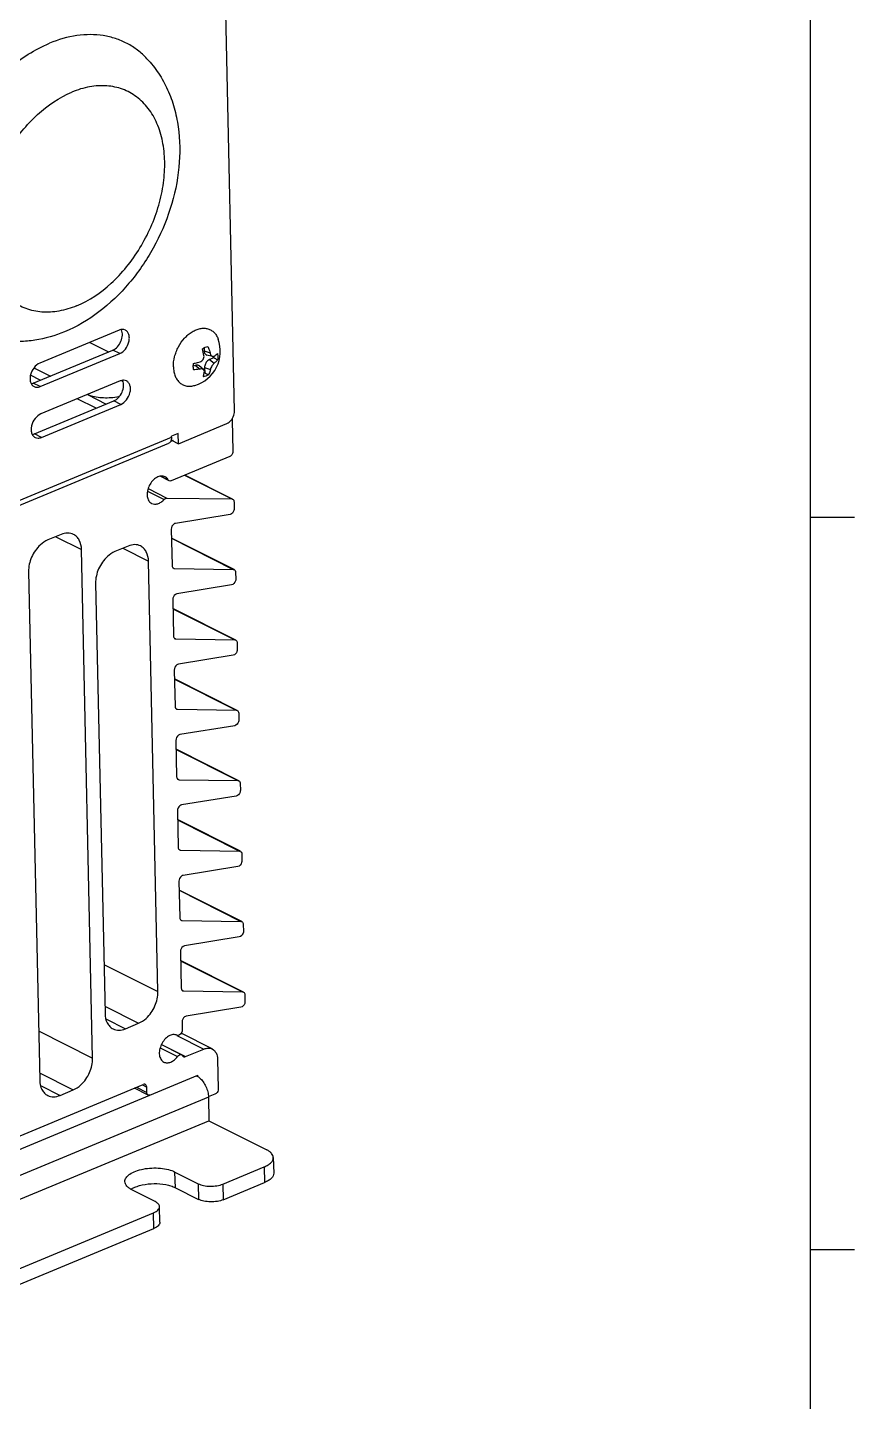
# Model space of a CAD drawing. Header units: millimetres. Extents: x -1493 to -686, y 1310 to 1867.
# Drawn here: x -742.5 to -686, y 1633 to 1726.8 of the extents above; entities that cross this region are included whole.
import ezdxf

# ---------------------------------------------------------------- set-up
doc = ezdxf.new("R2010")
doc.units = ezdxf.units.MM
doc.layers.get('0').update_dxf_attribs({"linetype": 'CONTINUOUS'})

msp = doc.modelspace()

# ---------------------------------------------------------------- linework, layer by layer
for p, q in [((-689.032, 1313.375), (-689.032, 1863.375)), ((-686.032, 1693.375), (-689.032, 1693.375)), ((-686.032, 1643.375), (-689.032, 1643.375))]:
    msp.add_line(p, q)
at = {"color": 7, "linetype": 'Continuous'}
for p, q in [((-728.348, 1700.642), (-729.159, 1737.731)), ((-736.217, 1706.159), (-741.637, 1703.907)), ((-742.076, 1702.544), (-736.655, 1704.795)), ((-741.602, 1702.305), (-736.182, 1704.556)), ((-738.223, 1705.325), (-736.938, 1704.678)), ((-736.182, 1704.556), (-736.655, 1704.795)), ((-730.417, 1704.953), (-730.412, 1704.736)), ((-730.412, 1704.736), (-730.017, 1704.598)), ((-742.031, 1703.59), (-740.913, 1703.027)), ((-731.016, 1703.747), (-731.156, 1703.688)), ((-731.016, 1703.747), (-730.685, 1703.503)), ((-730.46, 1703.463), (-730.763, 1703.72)), ((-730.387, 1703.603), (-729.993, 1703.465)), ((-730.387, 1703.603), (-730.38, 1703.25)), ((-729.846, 1704.369), (-730.229, 1704.458)), ((-729.759, 1704.269), (-730.057, 1704.145)), ((-730.057, 1704.145), (-729.727, 1703.901)), ((-741.602, 1702.74), (-742.271, 1703.077)), ((-736.141, 1702.687), (-741.561, 1700.436)), ((-741.602, 1702.305), (-742.076, 1702.544)), ((-738.386, 1701.754), (-737.101, 1701.107)), ((-742, 1699.072), (-736.58, 1701.323)), ((-741.526, 1698.833), (-736.106, 1701.085)), ((-737.79, 1700.82), (-739.076, 1701.468)), ((-736.106, 1701.085), (-736.58, 1701.323)), ((-728.497, 1700.011), (-728.45, 1697.89)), ((-741.526, 1698.833), (-742, 1699.072)), ((-732.188, 1699.101), (-732.64, 1698.913)), ((-732.639, 1698.86), (-732.64, 1698.913)), ((-732.173, 1698.406), (-732.188, 1699.101)), ((-732.173, 1698.406), (-728.876, 1699.776)), ((-766.26, 1684.551), (-732.836, 1698.433)), ((-766.062, 1684.977), (-732.639, 1698.86)), ((-732.538, 1698.618), (-732.711, 1698.546)), ((-732.647, 1698.645), (-732.649, 1698.72)), ((-732.647, 1698.645), (-732.173, 1698.406)), ((-728.67, 1697.529), (-732.663, 1695.871)), ((-732.804, 1695.87), (-733.429, 1696.185)), ((-733.382, 1696.192), (-732.868, 1695.933)), ((-731.751, 1696.25), (-728.538, 1694.632)), ((-728.471, 1694.616), (-731.731, 1696.258)), ((-734.287, 1695.175), (-733.149, 1694.602)), ((-734.242, 1695.343), (-732.961, 1694.698)), ((-732.961, 1694.698), (-728.538, 1694.632)), ((-728.375, 1694.431), (-728.365, 1693.972)), ((-728.648, 1693.575), (-732.381, 1692.966)), ((-732.664, 1692.569), (-732.61, 1690.085)), ((-740.176, 1692.211), (-741.08, 1691.836)), ((-740.546, 1692.058), (-738.786, 1691.172)), ((-735.601, 1691.417), (-736.505, 1691.042)), ((-728.366, 1689.809), (-732.651, 1691.967)), ((-732.65, 1691.949), (-728.433, 1689.825)), ((-738.027, 1656.455), (-738.786, 1691.172)), ((-735.971, 1691.264), (-734.211, 1690.377)), ((-742.4, 1689.671), (-741.64, 1654.954)), ((-733.569, 1661.002), (-734.211, 1690.377)), ((-732.564, 1689.944), (-732.506, 1689.915)), ((-732.446, 1689.885), (-728.433, 1689.825)), ((-728.27, 1689.624), (-728.26, 1689.165)), ((-737.825, 1688.877), (-737.182, 1659.501)), ((-728.543, 1688.768), (-732.276, 1688.159)), ((-732.559, 1687.762), (-732.504, 1685.278)), ((-728.261, 1685.002), (-732.546, 1687.16)), ((-732.545, 1687.142), (-728.328, 1685.018)), ((-732.459, 1685.137), (-732.401, 1685.108)), ((-732.341, 1685.078), (-728.328, 1685.018)), ((-728.165, 1684.818), (-728.155, 1684.358)), ((-728.438, 1683.961), (-732.171, 1683.352)), ((-732.454, 1682.955), (-732.399, 1680.472)), ((-728.156, 1680.195), (-732.44, 1682.353)), ((-732.44, 1682.335), (-728.223, 1680.211)), ((-732.354, 1680.33), (-732.296, 1680.301)), ((-732.236, 1680.271), (-728.223, 1680.211)), ((-728.059, 1680.011), (-728.049, 1679.551)), ((-728.333, 1679.154), (-732.065, 1678.545)), ((-732.349, 1678.148), (-732.294, 1675.665)), ((-728.051, 1675.388), (-732.335, 1677.546)), ((-732.335, 1677.528), (-728.118, 1675.404)), ((-732.249, 1675.523), (-732.191, 1675.494)), ((-732.131, 1675.464), (-728.118, 1675.404)), ((-727.954, 1675.204), (-727.944, 1674.744)), ((-728.227, 1674.347), (-731.96, 1673.739)), ((-732.243, 1673.342), (-732.189, 1670.858)), ((-727.946, 1670.581), (-732.23, 1672.739)), ((-732.23, 1672.721), (-728.013, 1670.597)), ((-732.144, 1670.716), (-732.086, 1670.687)), ((-732.026, 1670.657), (-728.013, 1670.597)), ((-727.849, 1670.397), (-727.839, 1669.937)), ((-728.122, 1669.54), (-731.855, 1668.932)), ((-732.138, 1668.535), (-732.084, 1666.051)), ((-727.84, 1665.774), (-732.125, 1667.932)), ((-732.125, 1667.914), (-727.907, 1665.79)), ((-732.039, 1665.909), (-731.981, 1665.88)), ((-731.921, 1665.85), (-727.907, 1665.79)), ((-727.744, 1665.59), (-727.734, 1665.13)), ((-728.017, 1664.733), (-731.75, 1664.125)), ((-732.033, 1663.728), (-731.979, 1661.244)), ((-737.256, 1662.858), (-733.569, 1661.002)), ((-727.735, 1660.967), (-732.02, 1663.125)), ((-732.02, 1663.107), (-727.802, 1660.983)), ((-731.934, 1661.103), (-731.875, 1661.073)), ((-731.816, 1661.043), (-727.802, 1660.983)), ((-727.639, 1660.783), (-727.629, 1660.324)), ((-737.193, 1659.997), (-734.889, 1658.836)), ((-727.912, 1659.927), (-731.645, 1659.318)), ((-737.133, 1659.137), (-735.792, 1658.461)), ((-735.792, 1658.461), (-734.889, 1658.836)), ((-731.928, 1658.921), (-731.916, 1658.387)), ((-741.714, 1658.312), (-738.027, 1656.455)), ((-732.278, 1658.009), (-730.429, 1657.078)), ((-729.866, 1657.081), (-731.992, 1658.152)), ((-733.421, 1657.168), (-732.23, 1656.569)), ((-731.954, 1656.68), (-733.34, 1657.378)), ((-733.333, 1657.392), (-731.678, 1656.559)), ((-731.678, 1656.559), (-730.429, 1657.078)), ((-729.503, 1656.385), (-729.458, 1654.355)), ((-766.708, 1640.392), (-730.846, 1655.288)), ((-741.651, 1655.45), (-739.347, 1654.29)), ((-730.844, 1655.195), (-730.846, 1655.288)), ((-763.025, 1642.838), (-734.57, 1654.657)), ((-741.592, 1654.59), (-740.25, 1653.915)), ((-740.25, 1653.915), (-739.347, 1654.29)), ((-734.239, 1653.936), (-735.173, 1654.407)), ((-735.033, 1654.465), (-734.33, 1654.11)), ((-734.631, 1654.632), (-734.338, 1654.484)), ((-734.33, 1654.11), (-734.338, 1654.484)), ((-729.678, 1653.994), (-730.132, 1653.806)), ((-730.123, 1653.784), (-765.805, 1638.964)), ((-730.123, 1653.784), (-730.088, 1652.182)), ((-765.77, 1637.361), (-730.088, 1652.182)), ((-730.088, 1652.182), (-726.14, 1650.194)), ((-725.696, 1649.67), (-725.672, 1648.602)), ((-732.406, 1648.68), (-730.827, 1647.884)), ((-732.383, 1647.611), (-732.406, 1648.68)), ((-729.134, 1647.862), (-726.311, 1649.034)), ((-726.311, 1649.034), (-726.288, 1647.966)), ((-733.763, 1646.665), (-735.342, 1647.46)), ((-732.383, 1647.611), (-730.804, 1646.816)), ((-730.827, 1647.884), (-730.804, 1646.816)), ((-729.134, 1647.862), (-729.111, 1646.794)), ((-729.111, 1646.794), (-726.288, 1647.966)), ((-751.717, 1638.482), (-733.877, 1645.892)), ((-733.853, 1644.824), (-733.877, 1645.892)), ((-733.443, 1645.248), (-733.466, 1646.316)), ((-751.694, 1637.413), (-733.853, 1644.824))]:
    msp.add_line(p, q, dxfattribs=at)
for centre, radius, start, end in [((-736.578, 1705.935), 0.571, 25.25559, 27.71514), ((-731.749, 1704.72), 2.438, 286.82894, 19.70731), ((-735.5, 1703.61), 5.135, 9.14983, 14.39786), ((-730.964, 1704.418), 1.214, 352.93056, 358.31723), ((-760.663, 1650.307), 62.185, 59.92743, 60.20019), ((-736.502, 1702.463), 0.571, 25.25559, 27.71514), ((-730.916, 1704.098), 1.004, 299.81252, 302.28682), ((-706.844, 1749.099), 51.537, 242.8269, 243.15685), ((-737.461, 1704.111), 2.518, 248.89033, 252.10934), ((-736.974, 1705.493), 3.941, 280.45057, 281.40543), ((-733.294, 1695.73), 0.467, 55.34925, 63.27069), ((-731.763, 1656.687), 0.144, 238.64035, 243.24475), ((-734.605, 1646.219), 1.519, 121.58338, 122.35649)]:
    msp.add_arc(centre, radius, start, end, dxfattribs=at)
for points, knots in [([(-734.319, 1724.691), (-734.518, 1724.9), (-734.944, 1725.286), (-735.668, 1725.75), (-736.458, 1726.085), (-737.303, 1726.288), (-738.191, 1726.355), (-739.442, 1726.263), (-740.374, 1725.99), (-740.975, 1725.741)], [0, 0, 0, 0, 0.120505, 0.239055, 0.3574, 0.477311, 0.600412, 0.728053, 1, 1, 1, 1]), ([(-744.021, 1705.428), (-744.448, 1705.48), (-745.288, 1705.682), (-746.435, 1706.294), (-747.411, 1707.187), (-748.186, 1708.328), (-748.742, 1709.68), (-749.068, 1711.203), (-749.155, 1712.855), (-749.005, 1714.59), (-748.621, 1716.359), (-748.014, 1718.113), (-747.203, 1719.804), (-746.21, 1721.383), (-745.061, 1722.806), (-743.415, 1724.397), (-741.978, 1725.324), (-740.975, 1725.741)], [0, 0, 0, 0, 0.049798, 0.098917, 0.149006, 0.201516, 0.257458, 0.317319, 0.38109, 0.448356, 0.518393, 0.590256, 0.662871, 0.73511, 0.805873, 0.874161, 1, 1, 1, 1]), ([(-734.319, 1724.691), (-734.028, 1724.383), (-733.496, 1723.71), (-732.875, 1722.575), (-732.429, 1721.339), (-732.063, 1719.572), (-732.042, 1717.226), (-732.642, 1714.412), (-733.804, 1711.721), (-735.453, 1709.314), (-737.499, 1707.342), (-739.109, 1706.389), (-739.942, 1706.043)], [0, 0, 0, 0, 0.057223, 0.115068, 0.173837, 0.233814, 0.35781, 0.487126, 0.619334, 0.750818, 0.878255, 1, 1, 1, 1]), ([(-739.119, 1707.819), (-739.506, 1707.658), (-740.287, 1707.418), (-741.474, 1707.341), (-742.586, 1707.572), (-743.568, 1708.107), (-744.374, 1708.919), (-744.972, 1709.966), (-745.347, 1711.203), (-745.488, 1712.582), (-745.394, 1714.054), (-745.069, 1715.563), (-744.527, 1717.055), (-743.787, 1718.473), (-742.877, 1719.766), (-741.526, 1721.211), (-740.302, 1722.051), (-739.438, 1722.409)], [0, 0, 0, 0, 0.057933, 0.111683, 0.162559, 0.212556, 0.263903, 0.318474, 0.377399, 0.440991, 0.50886, 0.580085, 0.653392, 0.727301, 0.800279, 0.870878, 1, 1, 1, 1]), ([(-739.119, 1707.819), (-738.255, 1708.178), (-737.031, 1709.018), (-735.68, 1710.462), (-734.769, 1711.755), (-734.03, 1713.173), (-733.487, 1714.665), (-733.163, 1716.175), (-733.069, 1717.646), (-733.21, 1719.025), (-733.584, 1720.262), (-734.182, 1721.309), (-734.988, 1722.122), (-735.971, 1722.657), (-737.083, 1722.888), (-738.27, 1722.81), (-739.05, 1722.57), (-739.438, 1722.409)], [0, 0, 0, 0, 0.129122, 0.199721, 0.272699, 0.346608, 0.419915, 0.49114, 0.559009, 0.622601, 0.681526, 0.736097, 0.787444, 0.837441, 0.888317, 0.942067, 1, 1, 1, 1]), ([(-739.942, 1706.043), (-740.589, 1705.774), (-741.607, 1705.477), (-742.992, 1705.354), (-743.681, 1705.387), (-744.021, 1705.428)], [0, 0, 0, 0, 0.505127, 0.753536, 1, 1, 1, 1]), ([(-736.655, 1704.795), (-736.534, 1704.846), (-736.305, 1705.021), (-736.076, 1705.383), (-735.971, 1705.79), (-736.008, 1706.067), (-736.061, 1706.179)], [0, 0, 0, 0, 0.241884, 0.510764, 0.773278, 1, 1, 1, 1]), ([(-735.794, 1706.161), (-735.855, 1706.192), (-736.003, 1706.223), (-736.147, 1706.188), (-736.217, 1706.159)], [0, 0, 0, 0, 0.47389, 1, 1, 1, 1]), ([(-736.182, 1704.556), (-736.028, 1704.62), (-735.752, 1704.861), (-735.557, 1705.264), (-735.511, 1705.612), (-735.54, 1705.848), (-735.633, 1706.043), (-735.738, 1706.133), (-735.794, 1706.161)], [0, 0, 0, 0, 0.25702, 0.539207, 0.673246, 0.794621, 0.902071, 1, 1, 1, 1]), ([(-732.516, 1703.654), (-732.521, 1703.883), (-732.474, 1704.236), (-732.328, 1704.686), (-732.125, 1705.128), (-731.849, 1705.527), (-731.513, 1705.853), (-731.248, 1706.048), (-730.972, 1706.191), (-730.693, 1706.277), (-730.421, 1706.302), (-730.163, 1706.264), (-729.928, 1706.164), (-729.726, 1706.006), (-729.563, 1705.795), (-729.486, 1705.63), (-729.455, 1705.542)], [0, 0, 0, 0, 0.137979, 0.210802, 0.284594, 0.429947, 0.499478, 0.56557, 0.627648, 0.68556, 0.739684, 0.79099, 0.840979, 0.89143, 0.944021, 1, 1, 1, 1]), ([(-730.527, 1704.887), (-730.469, 1704.927), (-730.351, 1704.993), (-730.221, 1705.031), (-730.157, 1705.04)], [0, 0, 0, 0, 0.521927, 1, 1, 1, 1]), ([(-730.412, 1704.736), (-730.412, 1704.702), (-730.403, 1704.638), (-730.366, 1704.552), (-730.307, 1704.488), (-730.256, 1704.464), (-730.229, 1704.458)], [0, 0, 0, 0, 0.28419, 0.539945, 0.773579, 1, 1, 1, 1]), ([(-730.157, 1705.04), (-730.143, 1705.004), (-730.089, 1704.859), (-730.044, 1704.711), (-730.017, 1704.598)], [0, 0, 0, 0, 0.252939, 1, 1, 1, 1]), ([(-730.017, 1704.598), (-730.011, 1704.57), (-729.993, 1704.516), (-729.955, 1704.446), (-729.906, 1704.394), (-729.866, 1704.374), (-729.846, 1704.369)], [0, 0, 0, 0, 0.295901, 0.563178, 0.79632, 1, 1, 1, 1]), ([(-729.738, 1704.389), (-729.696, 1704.416), (-729.618, 1704.468), (-729.544, 1704.527), (-729.512, 1704.557)], [0, 0, 0, 0, 0.527587, 1, 1, 1, 1]), ([(-729.512, 1704.557), (-729.508, 1704.541), (-729.494, 1704.472), (-729.487, 1704.401), (-729.486, 1704.348)], [0, 0, 0, 0, 0.242384, 1, 1, 1, 1]), ([(-741.637, 1703.907), (-741.79, 1703.844), (-742.067, 1703.603), (-742.261, 1703.2), (-742.308, 1702.852), (-742.279, 1702.616), (-742.186, 1702.421), (-742.081, 1702.331), (-742.024, 1702.302)], [0, 0, 0, 0, 0.25702, 0.539207, 0.673246, 0.794621, 0.902071, 1, 1, 1, 1]), ([(-732.516, 1703.654), (-732.513, 1703.543), (-732.497, 1703.378), (-732.447, 1703.169), (-732.382, 1702.98), (-732.271, 1702.767), (-732.087, 1702.56), (-731.862, 1702.412), (-731.604, 1702.332), (-731.324, 1702.322), (-731.137, 1702.359), (-731.044, 1702.387)], [0, 0, 0, 0, 0.145154, 0.214061, 0.280473, 0.40614, 0.524327, 0.638541, 0.753197, 0.872602, 1, 1, 1, 1]), ([(-731.156, 1703.654), (-731.156, 1703.673), (-731.156, 1703.749), (-731.149, 1703.825), (-731.14, 1703.881)], [0, 0, 0, 0, 0.244008, 1, 1, 1, 1]), ([(-731.13, 1703.445), (-731.134, 1703.461), (-731.148, 1703.53), (-731.154, 1703.601), (-731.156, 1703.654)], [0, 0, 0, 0, 0.242384, 1, 1, 1, 1]), ([(-731.14, 1703.881), (-731.102, 1703.889), (-730.953, 1703.922), (-730.805, 1703.96), (-730.696, 1703.991)], [0, 0, 0, 0, 0.254738, 1, 1, 1, 1]), ([(-730.763, 1703.72), (-730.779, 1703.734), (-730.816, 1703.757), (-730.879, 1703.773), (-730.948, 1703.77), (-730.993, 1703.756), (-731.016, 1703.747)], [0, 0, 0, 0, 0.236286, 0.475121, 0.727283, 1, 1, 1, 1]), ([(-730.696, 1703.991), (-730.653, 1704.004), (-730.57, 1704.046), (-730.476, 1704.152), (-730.425, 1704.285), (-730.423, 1704.381), (-730.431, 1704.427)], [0, 0, 0, 0, 0.242307, 0.493465, 0.748451, 1, 1, 1, 1]), ([(-730.057, 1704.145), (-730.105, 1704.125), (-730.184, 1704.071), (-730.275, 1703.966), (-730.359, 1703.817), (-730.389, 1703.687), (-730.387, 1703.603)], [0, 0, 0, 0, 0.231678, 0.423241, 0.621518, 1, 1, 1, 1]), ([(-729.727, 1703.901), (-729.757, 1703.877), (-729.816, 1703.818), (-729.892, 1703.711), (-729.954, 1703.591), (-729.983, 1703.506), (-729.993, 1703.465)], [0, 0, 0, 0, 0.220813, 0.483548, 0.755114, 1, 1, 1, 1]), ([(-729.846, 1704.369), (-729.828, 1704.365), (-729.789, 1704.364), (-729.754, 1704.379), (-729.738, 1704.389)], [0, 0, 0, 0, 0.488928, 1, 1, 1, 1]), ([(-729.502, 1704.121), (-729.518, 1704.101), (-729.585, 1704.021), (-729.664, 1703.949), (-729.727, 1703.901)], [0, 0, 0, 0, 0.239707, 1, 1, 1, 1]), ([(-729.486, 1704.348), (-729.486, 1704.329), (-729.486, 1704.253), (-729.493, 1704.178), (-729.502, 1704.121)], [0, 0, 0, 0, 0.244008, 1, 1, 1, 1]), ([(-736.58, 1701.323), (-736.458, 1701.374), (-736.229, 1701.55), (-736, 1701.912), (-735.895, 1702.319), (-735.932, 1702.595), (-735.985, 1702.707)], [0, 0, 0, 0, 0.241884, 0.510764, 0.773278, 1, 1, 1, 1]), ([(-735.719, 1702.69), (-735.78, 1702.72), (-735.927, 1702.752), (-736.071, 1702.716), (-736.141, 1702.687)], [0, 0, 0, 0, 0.47389, 1, 1, 1, 1]), ([(-736.106, 1701.085), (-735.952, 1701.149), (-735.676, 1701.389), (-735.481, 1701.792), (-735.435, 1702.14), (-735.464, 1702.376), (-735.557, 1702.572), (-735.662, 1702.661), (-735.719, 1702.69)], [0, 0, 0, 0, 0.25702, 0.539207, 0.673246, 0.794621, 0.902071, 1, 1, 1, 1]), ([(-730.685, 1703.503), (-730.721, 1703.496), (-730.869, 1703.469), (-731.017, 1703.453), (-731.13, 1703.445)], [0, 0, 0, 0, 0.244689, 1, 1, 1, 1]), ([(-730.46, 1703.463), (-730.474, 1703.474), (-730.505, 1703.493), (-730.56, 1703.509), (-730.621, 1703.512), (-730.664, 1703.507), (-730.685, 1703.503)], [0, 0, 0, 0, 0.220361, 0.458783, 0.718947, 1, 1, 1, 1]), ([(-730.484, 1702.962), (-730.476, 1702.987), (-730.442, 1703.096), (-730.419, 1703.208), (-730.406, 1703.294)], [0, 0, 0, 0, 0.236233, 1, 1, 1, 1]), ([(-730.115, 1703.115), (-730.173, 1703.076), (-730.291, 1703.009), (-730.421, 1702.971), (-730.484, 1702.962)], [0, 0, 0, 0, 0.521927, 1, 1, 1, 1]), ([(-730.406, 1703.294), (-730.401, 1703.325), (-730.402, 1703.374), (-730.429, 1703.431), (-730.449, 1703.454), (-730.46, 1703.463)], [0, 0, 0, 0, 0.517398, 0.759014, 1, 1, 1, 1]), ([(-729.993, 1703.465), (-730, 1703.434), (-730.031, 1703.315), (-730.075, 1703.198), (-730.115, 1703.115)], [0, 0, 0, 0, 0.257193, 1, 1, 1, 1]), ([(-742.219, 1702.502), (-742.207, 1702.504), (-742.158, 1702.514), (-742.11, 1702.529), (-742.076, 1702.544)], [0, 0, 0, 0, 0.242797, 1, 1, 1, 1]), ([(-742.024, 1702.302), (-741.963, 1702.272), (-741.816, 1702.241), (-741.672, 1702.276), (-741.602, 1702.305)], [0, 0, 0, 0, 0.47389, 1, 1, 1, 1]), ([(-738.235, 1701.715), (-738.087, 1701.667), (-737.772, 1701.593), (-737.279, 1701.541), (-736.767, 1701.545), (-736.426, 1701.586), (-736.259, 1701.617)], [0, 0, 0, 0, 0.232445, 0.484615, 0.744681, 1, 1, 1, 1]), ([(-741.561, 1700.436), (-741.715, 1700.372), (-741.991, 1700.131), (-742.185, 1699.729), (-742.232, 1699.381), (-742.203, 1699.144), (-742.11, 1698.949), (-742.005, 1698.859), (-741.948, 1698.831)], [0, 0, 0, 0, 0.25702, 0.539207, 0.673246, 0.794621, 0.902071, 1, 1, 1, 1]), ([(-728.876, 1699.776), (-728.8, 1699.808), (-728.615, 1699.935), (-728.41, 1700.234), (-728.345, 1700.508), (-728.348, 1700.642)], [0, 0, 0, 0, 0.23218, 0.620734, 1, 1, 1, 1]), ([(-742.144, 1699.031), (-742.132, 1699.033), (-742.082, 1699.042), (-742.035, 1699.058), (-742, 1699.072)], [0, 0, 0, 0, 0.242797, 1, 1, 1, 1]), ([(-741.948, 1698.831), (-741.887, 1698.8), (-741.74, 1698.769), (-741.596, 1698.804), (-741.526, 1698.833)], [0, 0, 0, 0, 0.47389, 1, 1, 1, 1]), ([(-732.639, 1698.86), (-732.638, 1698.81), (-732.644, 1698.717), (-732.68, 1698.589), (-732.744, 1698.49), (-732.805, 1698.447), (-732.836, 1698.433)], [0, 0, 0, 0, 0.29894, 0.562559, 0.792057, 1, 1, 1, 1]), ([(-728.45, 1697.89), (-728.448, 1697.779), (-728.518, 1697.626), (-728.639, 1697.543), (-728.67, 1697.529)], [0, 0, 0, 0, 0.764321, 1, 1, 1, 1]), ([(-733.084, 1696.147), (-733.166, 1696.188), (-733.372, 1696.221), (-733.678, 1696.109), (-733.956, 1695.876), (-734.174, 1695.554), (-734.303, 1695.188), (-734.324, 1694.826), (-734.232, 1694.513), (-734.083, 1694.367), (-734.001, 1694.325)], [0, 0, 0, 0, 0.102136, 0.218934, 0.353756, 0.499989, 0.646225, 0.78105, 0.897848, 1, 1, 1, 1]), ([(-732.868, 1695.933), (-732.878, 1695.951), (-732.921, 1696.02), (-732.979, 1696.08), (-733.028, 1696.114)], [0, 0, 0, 0, 0.259489, 1, 1, 1, 1]), ([(-732.663, 1695.871), (-732.675, 1695.866), (-732.721, 1695.851), (-732.773, 1695.854), (-732.804, 1695.87)], [0, 0, 0, 0, 0.274161, 1, 1, 1, 1]), ([(-734.001, 1694.325), (-733.94, 1694.295), (-733.797, 1694.259), (-733.568, 1694.298), (-733.343, 1694.415), (-733.211, 1694.533), (-733.149, 1694.602)], [0, 0, 0, 0, 0.21437, 0.447861, 0.710292, 1, 1, 1, 1]), ([(-733.149, 1694.602), (-733.135, 1694.616), (-733.084, 1694.665), (-733.012, 1694.699), (-732.961, 1694.698)], [0, 0, 0, 0, 0.281827, 1, 1, 1, 1]), ([(-728.471, 1694.616), (-728.442, 1694.601), (-728.389, 1694.544), (-728.376, 1694.47), (-728.375, 1694.431)], [0, 0, 0, 0, 0.459388, 1, 1, 1, 1]), ([(-728.365, 1693.972), (-728.364, 1693.928), (-728.391, 1693.762), (-728.525, 1693.595), (-728.648, 1693.575)], [0, 0, 0, 0, 0.262656, 1, 1, 1, 1]), ([(-739.332, 1692.217), (-739.454, 1692.278), (-739.748, 1692.341), (-740.036, 1692.27), (-740.176, 1692.211)], [0, 0, 0, 0, 0.473891, 1, 1, 1, 1]), ([(-732.381, 1692.966), (-732.419, 1692.96), (-732.576, 1692.885), (-732.667, 1692.701), (-732.664, 1692.569)], [0, 0, 0, 0, 0.225859, 1, 1, 1, 1]), ([(-741.08, 1691.836), (-741.269, 1691.757), (-741.732, 1691.439), (-742.245, 1690.691), (-742.407, 1690.007), (-742.4, 1689.671)], [0, 0, 0, 0, 0.23218, 0.620734, 1, 1, 1, 1]), ([(-738.786, 1691.172), (-738.791, 1691.392), (-738.855, 1691.72), (-739.093, 1692.06), (-739.249, 1692.175), (-739.332, 1692.217)], [0, 0, 0, 0, 0.537593, 0.775028, 1, 1, 1, 1]), ([(-734.757, 1691.422), (-734.879, 1691.484), (-735.173, 1691.546), (-735.461, 1691.475), (-735.601, 1691.417)], [0, 0, 0, 0, 0.473891, 1, 1, 1, 1]), ([(-734.211, 1690.377), (-734.216, 1690.598), (-734.28, 1690.925), (-734.518, 1691.265), (-734.674, 1691.381), (-734.757, 1691.422)], [0, 0, 0, 0, 0.537593, 0.775028, 1, 1, 1, 1]), ([(-736.505, 1691.042), (-736.694, 1690.963), (-737.157, 1690.644), (-737.67, 1689.897), (-737.832, 1689.212), (-737.825, 1688.877)], [0, 0, 0, 0, 0.23218, 0.620734, 1, 1, 1, 1]), ([(-732.61, 1690.085), (-732.609, 1690.046), (-732.595, 1689.973), (-732.543, 1689.916), (-732.513, 1689.901)], [0, 0, 0, 0, 0.540612, 1, 1, 1, 1]), ([(-728.366, 1689.809), (-728.336, 1689.794), (-728.284, 1689.737), (-728.271, 1689.663), (-728.27, 1689.624)], [0, 0, 0, 0, 0.459388, 1, 1, 1, 1]), ([(-728.26, 1689.165), (-728.259, 1689.121), (-728.286, 1688.955), (-728.42, 1688.788), (-728.543, 1688.768)], [0, 0, 0, 0, 0.262656, 1, 1, 1, 1]), ([(-732.276, 1688.159), (-732.313, 1688.153), (-732.471, 1688.078), (-732.562, 1687.894), (-732.559, 1687.762)], [0, 0, 0, 0, 0.225859, 1, 1, 1, 1]), ([(-732.504, 1685.278), (-732.504, 1685.24), (-732.49, 1685.166), (-732.438, 1685.109), (-732.408, 1685.094)], [0, 0, 0, 0, 0.540612, 1, 1, 1, 1]), ([(-728.261, 1685.002), (-728.231, 1684.987), (-728.179, 1684.93), (-728.165, 1684.856), (-728.165, 1684.818)], [0, 0, 0, 0, 0.459388, 1, 1, 1, 1]), ([(-728.155, 1684.358), (-728.154, 1684.314), (-728.181, 1684.149), (-728.315, 1683.981), (-728.438, 1683.961)], [0, 0, 0, 0, 0.262656, 1, 1, 1, 1]), ([(-732.171, 1683.352), (-732.208, 1683.346), (-732.366, 1683.271), (-732.457, 1683.087), (-732.454, 1682.955)], [0, 0, 0, 0, 0.225859, 1, 1, 1, 1]), ([(-732.399, 1680.472), (-732.398, 1680.433), (-732.385, 1680.359), (-732.333, 1680.302), (-732.303, 1680.287)], [0, 0, 0, 0, 0.540612, 1, 1, 1, 1]), ([(-728.156, 1680.195), (-728.126, 1680.18), (-728.074, 1680.123), (-728.06, 1680.049), (-728.059, 1680.011)], [0, 0, 0, 0, 0.459388, 1, 1, 1, 1]), ([(-728.049, 1679.551), (-728.048, 1679.507), (-728.076, 1679.342), (-728.21, 1679.174), (-728.333, 1679.154)], [0, 0, 0, 0, 0.262656, 1, 1, 1, 1]), ([(-732.065, 1678.545), (-732.103, 1678.539), (-732.261, 1678.464), (-732.351, 1678.28), (-732.349, 1678.148)], [0, 0, 0, 0, 0.225859, 1, 1, 1, 1]), ([(-732.294, 1675.665), (-732.293, 1675.626), (-732.28, 1675.552), (-732.227, 1675.495), (-732.198, 1675.48)], [0, 0, 0, 0, 0.540612, 1, 1, 1, 1]), ([(-727.944, 1674.744), (-727.943, 1674.7), (-727.971, 1674.535), (-728.105, 1674.367), (-728.227, 1674.347)], [0, 0, 0, 0, 0.262656, 1, 1, 1, 1]), ([(-728.051, 1675.388), (-728.021, 1675.373), (-727.969, 1675.316), (-727.955, 1675.243), (-727.954, 1675.204)], [0, 0, 0, 0, 0.459388, 1, 1, 1, 1]), ([(-731.96, 1673.739), (-731.998, 1673.732), (-732.155, 1673.658), (-732.246, 1673.473), (-732.243, 1673.342)], [0, 0, 0, 0, 0.225859, 1, 1, 1, 1]), ([(-732.189, 1670.858), (-732.188, 1670.819), (-732.175, 1670.745), (-732.122, 1670.688), (-732.093, 1670.673)], [0, 0, 0, 0, 0.540612, 1, 1, 1, 1]), ([(-727.839, 1669.937), (-727.838, 1669.893), (-727.865, 1669.728), (-727.999, 1669.56), (-728.122, 1669.54)], [0, 0, 0, 0, 0.262656, 1, 1, 1, 1]), ([(-727.946, 1670.581), (-727.916, 1670.566), (-727.863, 1670.509), (-727.85, 1670.436), (-727.849, 1670.397)], [0, 0, 0, 0, 0.459388, 1, 1, 1, 1]), ([(-731.855, 1668.932), (-731.893, 1668.925), (-732.05, 1668.851), (-732.141, 1668.666), (-732.138, 1668.535)], [0, 0, 0, 0, 0.225859, 1, 1, 1, 1]), ([(-732.084, 1666.051), (-732.083, 1666.012), (-732.07, 1665.938), (-732.017, 1665.881), (-731.988, 1665.866)], [0, 0, 0, 0, 0.540612, 1, 1, 1, 1]), ([(-727.734, 1665.13), (-727.733, 1665.086), (-727.76, 1664.921), (-727.894, 1664.754), (-728.017, 1664.733)], [0, 0, 0, 0, 0.262656, 1, 1, 1, 1]), ([(-727.84, 1665.774), (-727.811, 1665.759), (-727.758, 1665.702), (-727.745, 1665.629), (-727.744, 1665.59)], [0, 0, 0, 0, 0.459388, 1, 1, 1, 1]), ([(-731.75, 1664.125), (-731.788, 1664.118), (-731.945, 1664.044), (-732.036, 1663.859), (-732.033, 1663.728)], [0, 0, 0, 0, 0.225859, 1, 1, 1, 1]), ([(-734.889, 1658.836), (-734.699, 1658.915), (-734.236, 1659.234), (-733.723, 1659.981), (-733.561, 1660.666), (-733.569, 1661.002)], [0, 0, 0, 0, 0.23218, 0.620734, 1, 1, 1, 1]), ([(-731.979, 1661.244), (-731.978, 1661.205), (-731.965, 1661.131), (-731.912, 1661.074), (-731.883, 1661.059)], [0, 0, 0, 0, 0.540612, 1, 1, 1, 1]), ([(-727.735, 1660.967), (-727.706, 1660.952), (-727.653, 1660.895), (-727.64, 1660.822), (-727.639, 1660.783)], [0, 0, 0, 0, 0.459388, 1, 1, 1, 1]), ([(-737.182, 1659.501), (-737.177, 1659.28), (-737.113, 1658.953), (-736.875, 1658.613), (-736.719, 1658.497), (-736.637, 1658.456)], [0, 0, 0, 0, 0.537593, 0.775028, 1, 1, 1, 1]), ([(-727.629, 1660.324), (-727.628, 1660.279), (-727.655, 1660.114), (-727.789, 1659.947), (-727.912, 1659.927)], [0, 0, 0, 0, 0.262656, 1, 1, 1, 1]), ([(-731.645, 1659.318), (-731.683, 1659.311), (-731.84, 1659.237), (-731.931, 1659.052), (-731.928, 1658.921)], [0, 0, 0, 0, 0.225859, 1, 1, 1, 1]), ([(-736.637, 1658.456), (-736.515, 1658.394), (-736.22, 1658.332), (-735.932, 1658.403), (-735.792, 1658.461)], [0, 0, 0, 0, 0.473891, 1, 1, 1, 1]), ([(-732.271, 1658.022), (-732.355, 1658.059), (-732.561, 1658.082), (-732.863, 1657.961), (-733.136, 1657.725), (-733.347, 1657.404), (-733.471, 1657.041), (-733.489, 1656.683), (-733.396, 1656.375), (-733.248, 1656.231), (-733.167, 1656.19)], [0, 0, 0, 0, 0.102687, 0.220503, 0.355954, 0.502135, 0.647799, 0.781886, 0.898126, 1, 1, 1, 1]), ([(-731.916, 1658.387), (-731.915, 1658.334), (-731.939, 1658.227), (-732.023, 1658.096), (-732.14, 1658.009), (-732.236, 1658.006), (-732.271, 1658.022)], [0, 0, 0, 0, 0.270973, 0.551329, 0.798884, 1, 1, 1, 1]), ([(-732.23, 1656.569), (-732.195, 1656.616), (-732.115, 1656.692), (-731.996, 1656.701), (-731.954, 1656.68)], [0, 0, 0, 0, 0.5603, 1, 1, 1, 1]), ([(-730.429, 1657.078), (-730.336, 1657.116), (-730.144, 1657.164), (-729.948, 1657.122), (-729.866, 1657.081)], [0, 0, 0, 0, 0.525843, 1, 1, 1, 1]), ([(-729.866, 1657.081), (-729.755, 1657.025), (-729.556, 1656.81), (-729.506, 1656.532), (-729.503, 1656.385)], [0, 0, 0, 0, 0.459258, 1, 1, 1, 1]), ([(-739.347, 1654.29), (-739.157, 1654.369), (-738.694, 1654.687), (-738.181, 1655.435), (-738.02, 1656.119), (-738.027, 1656.455)], [0, 0, 0, 0, 0.23218, 0.620734, 1, 1, 1, 1]), ([(-733.167, 1656.19), (-733.099, 1656.156), (-732.935, 1656.12), (-732.679, 1656.181), (-732.433, 1656.335), (-732.294, 1656.484), (-732.23, 1656.569)], [0, 0, 0, 0, 0.210328, 0.443238, 0.708056, 1, 1, 1, 1]), ([(-731.828, 1656.558), (-731.817, 1656.552), (-731.769, 1656.535), (-731.714, 1656.544), (-731.678, 1656.559)], [0, 0, 0, 0, 0.236082, 1, 1, 1, 1]), ([(-741.64, 1654.954), (-741.636, 1654.734), (-741.572, 1654.406), (-741.333, 1654.066), (-741.177, 1653.951), (-741.095, 1653.909)], [0, 0, 0, 0, 0.537593, 0.775028, 1, 1, 1, 1]), ([(-730.936, 1655.25), (-730.919, 1655.241), (-730.846, 1655.201), (-730.779, 1655.152), (-730.731, 1655.111)], [0, 0, 0, 0, 0.236896, 1, 1, 1, 1]), ([(-730.731, 1655.111), (-730.642, 1655.034), (-730.477, 1654.848), (-730.289, 1654.52), (-730.163, 1654.159), (-730.126, 1653.907), (-730.123, 1653.784)], [0, 0, 0, 0, 0.23631, 0.493418, 0.753976, 1, 1, 1, 1]), ([(-741.095, 1653.909), (-740.973, 1653.848), (-740.678, 1653.785), (-740.39, 1653.856), (-740.25, 1653.915)], [0, 0, 0, 0, 0.473891, 1, 1, 1, 1]), ([(-734.429, 1654.658), (-734.439, 1654.663), (-734.484, 1654.68), (-734.536, 1654.671), (-734.57, 1654.657)], [0, 0, 0, 0, 0.236325, 1, 1, 1, 1]), ([(-734.338, 1654.484), (-734.339, 1654.521), (-734.351, 1654.59), (-734.401, 1654.644), (-734.429, 1654.658)], [0, 0, 0, 0, 0.540373, 1, 1, 1, 1]), ([(-734.239, 1653.936), (-734.267, 1653.95), (-734.316, 1654.004), (-734.329, 1654.074), (-734.33, 1654.11)], [0, 0, 0, 0, 0.459627, 1, 1, 1, 1]), ([(-734.098, 1653.937), (-734.11, 1653.932), (-734.155, 1653.917), (-734.208, 1653.92), (-734.239, 1653.936)], [0, 0, 0, 0, 0.272953, 1, 1, 1, 1]), ([(-729.458, 1654.355), (-729.456, 1654.244), (-729.525, 1654.09), (-729.647, 1654.007), (-729.678, 1653.994)], [0, 0, 0, 0, 0.764321, 1, 1, 1, 1]), ([(-725.696, 1649.67), (-725.697, 1649.719), (-725.721, 1649.823), (-725.814, 1649.964), (-725.957, 1650.091), (-726.075, 1650.161), (-726.14, 1650.194)], [0, 0, 0, 0, 0.20473, 0.431459, 0.69473, 1, 1, 1, 1]), ([(-726.311, 1649.034), (-726.22, 1649.072), (-726.057, 1649.153), (-725.856, 1649.306), (-725.725, 1649.479), (-725.695, 1649.61), (-725.696, 1649.67)], [0, 0, 0, 0, 0.316148, 0.584119, 0.806764, 1, 1, 1, 1]), ([(-735.824, 1648.027), (-735.825, 1648.073), (-735.81, 1648.168), (-735.742, 1648.304), (-735.631, 1648.432), (-735.419, 1648.6), (-735.061, 1648.77), (-734.555, 1648.904), (-733.989, 1648.967), (-733.413, 1648.954), (-732.878, 1648.866), (-732.549, 1648.752), (-732.406, 1648.68)], [0, 0, 0, 0, 0.035612, 0.074128, 0.117654, 0.167289, 0.285196, 0.424389, 0.576223, 0.729908, 0.874349, 1, 1, 1, 1]), ([(-725.672, 1648.602), (-725.671, 1648.542), (-725.702, 1648.411), (-725.832, 1648.238), (-726.033, 1648.085), (-726.197, 1648.004), (-726.288, 1647.966)], [0, 0, 0, 0, 0.193236, 0.415881, 0.683852, 1, 1, 1, 1]), ([(-735.342, 1647.46), (-735.413, 1647.496), (-735.54, 1647.571), (-735.696, 1647.709), (-735.797, 1647.862), (-735.822, 1647.974), (-735.824, 1648.027)], [0, 0, 0, 0, 0.305229, 0.568549, 0.795271, 1, 1, 1, 1]), ([(-735.401, 1647.513), (-735.393, 1647.518), (-735.36, 1647.538), (-735.327, 1647.556), (-735.301, 1647.57)], [0, 0, 0, 0, 0.244524, 1, 1, 1, 1]), ([(-735.301, 1647.57), (-735.203, 1647.621), (-734.986, 1647.712), (-734.5, 1647.845), (-733.839, 1647.914), (-733.179, 1647.864), (-732.695, 1647.745), (-732.48, 1647.66), (-732.383, 1647.611)], [0, 0, 0, 0, 0.110765, 0.234146, 0.502758, 0.769863, 0.891498, 1, 1, 1, 1]), ([(-730.827, 1647.884), (-730.71, 1647.826), (-730.437, 1647.743), (-730, 1647.7), (-729.553, 1647.733), (-729.264, 1647.808), (-729.134, 1647.862)], [0, 0, 0, 0, 0.225709, 0.48804, 0.756775, 1, 1, 1, 1]), ([(-733.466, 1646.316), (-733.467, 1646.349), (-733.483, 1646.418), (-733.545, 1646.512), (-733.641, 1646.596), (-733.719, 1646.643), (-733.763, 1646.665)], [0, 0, 0, 0, 0.204715, 0.431439, 0.694827, 1, 1, 1, 1]), ([(-729.111, 1646.794), (-729.24, 1646.74), (-729.529, 1646.664), (-729.977, 1646.632), (-730.414, 1646.674), (-730.687, 1646.757), (-730.804, 1646.816)], [0, 0, 0, 0, 0.243225, 0.51196, 0.774291, 1, 1, 1, 1]), ([(-733.877, 1645.892), (-733.816, 1645.917), (-733.707, 1645.971), (-733.573, 1646.073), (-733.486, 1646.189), (-733.466, 1646.276), (-733.466, 1646.316)], [0, 0, 0, 0, 0.31609, 0.584144, 0.806751, 1, 1, 1, 1]), ([(-733.443, 1645.248), (-733.442, 1645.208), (-733.463, 1645.12), (-733.55, 1645.005), (-733.684, 1644.903), (-733.793, 1644.849), (-733.853, 1644.824)], [0, 0, 0, 0, 0.193249, 0.415856, 0.68391, 1, 1, 1, 1])]:
    msp.add_open_spline(points, degree=3, knots=knots, dxfattribs=at)
for points in [[(-728.512, 1700.099), (-728.502, 1700.071), (-728.497, 1700.04), (-728.497, 1700.011)], [(-732.804, 1695.87), (-732.831, 1695.883), (-732.853, 1695.907), (-732.868, 1695.933)], [(-728.538, 1694.632), (-728.515, 1694.632), (-728.492, 1694.626), (-728.471, 1694.616)], [(-732.513, 1689.901), (-732.493, 1689.891), (-732.469, 1689.885), (-732.446, 1689.885)], [(-728.433, 1689.825), (-728.41, 1689.825), (-728.387, 1689.819), (-728.366, 1689.809)], [(-732.408, 1685.094), (-732.388, 1685.084), (-732.364, 1685.078), (-732.341, 1685.078)], [(-728.328, 1685.018), (-728.305, 1685.018), (-728.281, 1685.012), (-728.261, 1685.002)], [(-732.303, 1680.287), (-732.282, 1680.277), (-732.259, 1680.271), (-732.236, 1680.271)], [(-728.223, 1680.211), (-728.2, 1680.211), (-728.176, 1680.205), (-728.156, 1680.195)], [(-732.198, 1675.48), (-732.177, 1675.47), (-732.154, 1675.464), (-732.131, 1675.464)], [(-728.118, 1675.404), (-728.095, 1675.404), (-728.071, 1675.398), (-728.051, 1675.388)], [(-732.093, 1670.673), (-732.072, 1670.663), (-732.049, 1670.657), (-732.026, 1670.657)], [(-728.013, 1670.597), (-727.99, 1670.597), (-727.966, 1670.591), (-727.946, 1670.581)], [(-731.988, 1665.866), (-731.967, 1665.856), (-731.944, 1665.85), (-731.921, 1665.85)], [(-727.907, 1665.79), (-727.884, 1665.79), (-727.861, 1665.784), (-727.84, 1665.774)], [(-731.883, 1661.059), (-731.862, 1661.049), (-731.838, 1661.043), (-731.816, 1661.043)], [(-727.802, 1660.983), (-727.779, 1660.983), (-727.756, 1660.978), (-727.735, 1660.967)], [(-731.954, 1656.68), (-731.929, 1656.667), (-731.907, 1656.645), (-731.893, 1656.621)], [(-731.893, 1656.621), (-731.88, 1656.598), (-731.86, 1656.577), (-731.838, 1656.564)]]:
    msp.add_open_spline(points, degree=3, dxfattribs=at)

doc.saveas('drawing.dxf')
